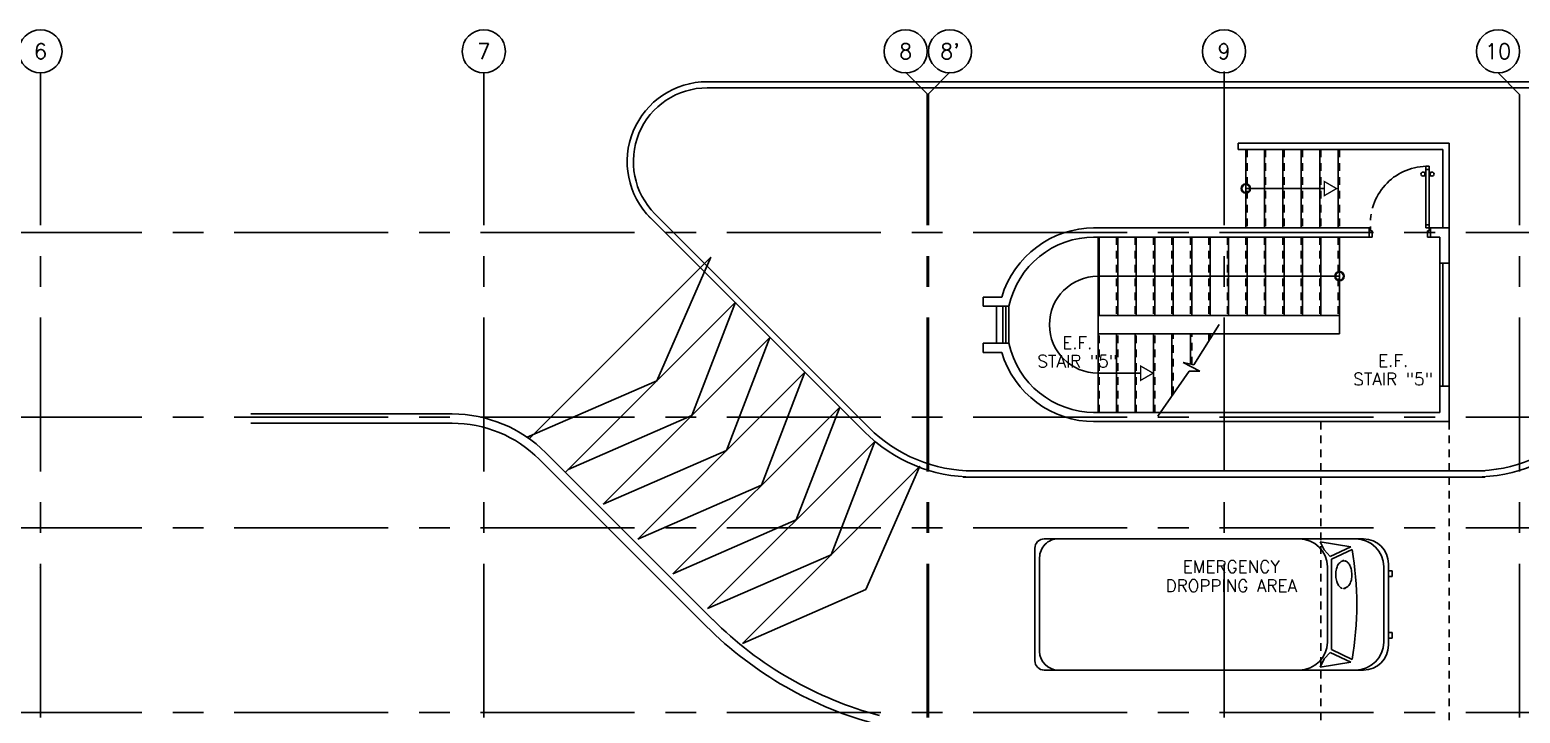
# Model space of a CAD drawing. Extents: x 417866230.2 to 417866308.2, y 43498045.5 to 43498135.4.
# Drawn here: x 417866259.62 to 417866283.83, y 43498124.31 to 43498135.42 of the extents above; entities that cross this region are included whole.
import ezdxf
from ezdxf.enums import TextEntityAlignment as Align

# ---------------------------------------------------------------- set-up
doc = ezdxf.new("R2010")
doc.units = 0
doc.header["$MEASUREMENT"] = 0
for name, pattern in [('CENTERX2', [4, 2.5, -0.5, 0.5, -0.5]), ('HIDDEN', [0.375, 0.25, -0.125]), ('HIDDEN2', [0.1875, 0.125, -0.0625])]:
    doc.linetypes.add(name, pattern=pattern)
doc.layers.get('0').update_dxf_attribs({"linetype": 'CONTINUOUS'})
for name, color, linetype in [('AX', 11, 'CONTINUOUS'), ('AX-CR', 7, 'CONTINUOUS'), ('AX-TXT', 2, 'CONTINUOUS'), ('AXES', 11, 'CENTERX2'), ('CURB', 11, 'CONTINUOUS'), ('DOOR', 11, 'CONTINUOUS'), ('Handrail', 11, 'CONTINUOUS'), ('HIDDEN', 11, 'HIDDEN2'), ('RM-NAME', 11, 'CONTINUOUS'), ('SLOPE', 11, 'CONTINUOUS'), ('Step', 11, 'CONTINUOUS'), ('STR', 11, 'CONTINUOUS'), ('WALL', 11, 'CONTINUOUS'), ('WIN', 11, 'CONTINUOUS')]:
    doc.layers.add(name, color=color, linetype=linetype)
doc.styles.add('ROMANS', font='ROMANS.shx', dxfattribs={"width": 0.6})

# ---------------------------------------------------------------- blocks, each defined once
blk = doc.blocks.new('AXU')
at = {"layer": 'AX-CR'}
blk.add_circle((0, 350), 350, dxfattribs=at)
at = {"layer": 'AX-TXT', "style": 'ROMANS'}
blk.add_attdef('AX', text='', height=250, dxfattribs=at).set_placement((0, 350), align=Align.MIDDLE)
blk = doc.blocks.new('STL-DR')
at = {"layer": 'DOOR', "color": 0, "linetype": 'ByBlock'}
for p, q in [((50, 0), (0, 0)), ((0, -150), (0, 0)), ((50, -100), (50, 0)), ((0, -150), (25, -150)), ((25, -100), (50, -100)), ((25, -150), (25, -100)), ((75, -150), (25, -150)), ((25, -200), (25, -150)), ((75, -200), (25, -200)), ((75, -150), (75, -200)), ((950, -100), (950, 0)), ((950, 0), (1000, 0)), ((975, -100), (950, -100)), ((975, -150), (975, -100)), ((1000, -150), (975, -150)), ((1000, 0), (1000, -150)), ((18, -990), (9, -990)), ((9, -1055), (9, -990)), ((18, -1055), (9, -1055)), ((18, -978), (18, -1068)), ((25, -978), (18, -978)), ((18, -1055), (18, -990)), ((25, -1068), (18, -1068)), ((25, -1100), (75, -1100)), ((25, -1100), (25, -1150)), ((25, -1150), (75, -1150)), ((75, -1150), (25, -1150)), ((75, -978), (82, -978)), ((75, -1068), (82, -1068)), ((75, -1100), (75, -1150)), ((82, -978), (82, -1068)), ((82, -990), (91, -990)), ((82, -1055), (82, -990)), ((82, -1055), (91, -1055)), ((91, -1055), (91, -990))]:
    blk.add_line(p, q, dxfattribs=at)
at = {"layer": 'DOOR', "linetype": 'ByBlock'}
for p, q in [((25, -200), (25, -1100)), ((75, -1100), (75, -200))]:
    blk.add_line(p, q, dxfattribs=at)
at = {"layer": 'DOOR', "color": 0, "linetype": 'ByBlock'}
for centre in [(-24, -1023), (124, -1023)]:
    blk.add_circle(centre, 32.4, dxfattribs=at)
at = {"layer": 'DOOR', "linetype": 'HIDDEN', "ltscale": 0.5}
blk.add_arc((50, -223), 928, 271.544, 4.4816, dxfattribs=at)
at = {"layer": 'WALL'}
for p, q in [((0, 0), (0, -150)), ((0, 0), (0, -150)), ((1000, 0), (1000, -150))]:
    blk.add_line(p, q, dxfattribs=at)
blk = doc.blocks.new('Vtvanp')
for p, q in [((0.406, 1.067), (5.588, 1.067)), ((0.61, 0.939), (1.107, 1.017)), ((1.107, 1.017), (1.045, 0.886)), ((0.588, 0.893), (0.923, 0.734)), ((0.61, 0.939), (0.945, 0.779)), ((0.923, 0.734), (0.923, -0.734)), ((1.045, 0.886), (0.945, 0.779)), ((5.664, -0.762), (5.664, 0.762)), ((5.74, -0.914), (5.74, 0.914)), ((0, 0.549), (-0.061, 0.549)), ((-0.061, 0.549), (-0.061, 0.453)), ((0, -0.66), (0, 0.66)), ((0.076, -0.61), (0.076, 0.61)), ((0.991, -0.61), (0.991, 0.61)), ((-0.061, 0.453), (0, 0.453)), ((-0.061, -0.453), (0, -0.453)), ((-0.061, -0.549), (-0.061, -0.453)), ((0, -0.549), (-0.061, -0.549)), ((0.588, -0.893), (0.923, -0.734)), ((0.61, -0.939), (0.945, -0.779)), ((0.61, -0.939), (1.107, -1.017)), ((1.045, -0.886), (0.945, -0.779)), ((1.107, -1.017), (1.045, -0.886)), ((0.406, -1.067), (5.588, -1.067))]:
    blk.add_line(p, q)
blk.add_lwpolyline([(0.724, -0.257, 0.15854), (0.679, -0.272, 0.106465), (0.632, -0.324, 0.07162), (0.601, -0.402, 0.071565), (0.594, -0.486, 0.057969), (0.604, -0.578, 0.07162), (0.632, -0.648, 0.106465), (0.679, -0.701, 0.15854), (0.724, -0.716, 0.15854), (0.77, -0.701, 0.106465), (0.817, -0.648, 0.07162), (0.844, -0.578, 0.057969), (0.855, -0.486, 0.057969), (0.844, -0.394, 0.07162), (0.817, -0.324, 0.106465), (0.77, -0.272, 0.15854)], format="xyb", close=True)
for centre, radius, start, end in [((0.406, 0.66), 0.406, 90, 180), ((0.533, 0.61), 0.457, 90, 180), ((1.448, 0.61), 0.457, 90, 180), ((5.359, 0.762), 0.305, 0, 90), ((5.588, 0.914), 0.152, 0, 90), ((5.779, 0), 5.267, 170.2424, 189.7576), ((0.406, -0.66), 0.406, 180, 270), ((0.533, -0.61), 0.457, 180, 270), ((1.448, -0.61), 0.457, 180, 270), ((5.359, -0.762), 0.305, 270, 0), ((5.588, -0.914), 0.152, 270, 0)]:
    blk.add_arc(centre, radius, start, end)

msp = doc.modelspace()

# ---------------------------------------------------------------- linework, layer by layer
at = {"layer": 'AXES'}
for p, q in [((417866279.017, 43498056.238), (417866279.017, 43498135.05)), ((417866259.797, 43498056.238), (417866259.797, 43498134.715)), ((417866266.997, 43498056.238), (417866266.997, 43498134.715)), ((417866274.197, 43498134.375), (417866273.847, 43498134.725)), ((417866274.217, 43498134.375), (417866274.567, 43498134.725)), ((417866283.817, 43498134.365), (417866283.467, 43498134.715)), ((417866274.197, 43498056.238), (417866274.197, 43498134.375)), ((417866274.217, 43498056.238), (417866274.217, 43498134.375)), ((417866283.817, 43498056.238), (417866283.817, 43498134.365)), ((417866230.945, 43498132.122), (417866300.037, 43498132.122)), ((417866230.945, 43498129.122), (417866306.417, 43498129.122)), ((417866230.945, 43498127.322), (417866300.037, 43498127.322)), ((417866230.945, 43498124.322), (417866300.037, 43498124.322))]:
    msp.add_line(p, q, dxfattribs=at)
at = {"layer": 'CURB'}
for p, q in [((417866270.625, 43498134.572), (417866287.408, 43498134.572)), ((417866270.625, 43498134.472), (417866287.408, 43498134.472)), ((417866273.181, 43498128.879), (417866269.676, 43498132.384)), ((417866273.251, 43498128.95), (417866269.748, 43498132.453)), ((417866266.482, 43498129.172), (417866263.213, 43498129.172)), ((417866266.482, 43498129.022), (417866263.213, 43498129.022)), ((417866270.609, 43498125.723), (417866267.896, 43498128.436)), ((417866270.715, 43498125.829), (417866268.002, 43498128.542)), ((417866274.779, 43498128.147), (417866283.255, 43498128.147)), ((417866274.948, 43498128.247), (417866283.255, 43498128.247)), ((417866275.342, 43498128.147), (417866282.692, 43498128.147))]:
    msp.add_line(p, q, dxfattribs=at)
for centre, radius, start, end in [((417866270.625, 43498133.272), 1.3, 90, 225), ((417866270.625, 43498133.272), 1.2, 90, 225), ((417866266.482, 43498127.022), 2.15, 45, 90), ((417866266.482, 43498127.022), 2, 45, 90), ((417866274.948, 43498130.647), 2.5, 225, 270), ((417866274.948, 43498130.647), 2.4, 225, 270), ((417866283.085, 43498130.647), 2.4, 270, 315), ((417866283.085, 43498130.647), 2.5, 270, 315), ((417866274.958, 43498130.072), 6.15, 225, 255.3479), ((417866274.958, 43498130.072), 6, 225, 255.1649)]:
    msp.add_arc(centre, radius, start, end, dxfattribs=at)
at = {"layer": 'Handrail'}
for p, q in [((417866282.672, 43498133.572), (417866279.248, 43498133.572)), ((417866279.248, 43498133.472), (417866279.248, 43498133.572)), ((417866282.572, 43498133.472), (417866279.248, 43498133.472)), ((417866282.572, 43498132.197), (417866282.572, 43498133.472)), ((417866282.672, 43498132.197), (417866282.672, 43498133.572))]:
    msp.add_line(p, q, dxfattribs=at)
at = {"layer": 'HIDDEN'}
for p, q in [((417866280.592, 43498129.047), (417866280.592, 43498121.972)), ((417866282.672, 43498129.047), (417866282.672, 43498121.972))]:
    msp.add_line(p, q, dxfattribs=at)
at = {"layer": 'SLOPE'}
for p, q in [((417866270.684, 43498131.718), (417866267.735, 43498128.769)), ((417866270.684, 43498131.718), (417866269.809, 43498129.712)), ((417866271.084, 43498130.987), (417866268.321, 43498128.224)), ((417866271.084, 43498130.987), (417866270.374, 43498129.146)), ((417866271.644, 43498130.416), (417866268.934, 43498127.705)), ((417866271.644, 43498130.416), (417866270.94, 43498128.58)), ((417866272.21, 43498129.85), (417866269.499, 43498127.14)), ((417866272.21, 43498129.85), (417866271.506, 43498128.015)), ((417866267.701, 43498128.793), (417866269.809, 43498129.712)), ((417866268.368, 43498128.271), (417866270.374, 43498129.146)), ((417866272.776, 43498129.284), (417866270.065, 43498126.574)), ((417866272.776, 43498129.284), (417866272.071, 43498127.449)), ((417866273.348, 43498128.726), (417866270.631, 43498126.008)), ((417866273.348, 43498128.726), (417866272.637, 43498126.883)), ((417866268.934, 43498127.705), (417866270.94, 43498128.58)), ((417866274.078, 43498128.324), (417866271.196, 43498125.442)), ((417866274.078, 43498128.324), (417866273.203, 43498126.317)), ((417866269.499, 43498127.14), (417866271.506, 43498128.015)), ((417866270.065, 43498126.574), (417866272.071, 43498127.449)), ((417866270.631, 43498126.008), (417866272.637, 43498126.883)), ((417866271.196, 43498125.442), (417866273.203, 43498126.317))]:
    msp.add_line(p, q, dxfattribs=at)
at = {"layer": 'SLOPE', "linetype": 'ByBlock'}
msp.add_line((417866259.797, 43498126.678), (417866259.79, 43498126.685), dxfattribs=at)
at = {"layer": 'Step'}
for p, q in [((417866276.972, 43498130.772), (417866280.892, 43498130.772)), ((417866276.972, 43498130.472), (417866276.972, 43498130.772)), ((417866278.938, 43498130.626), (417866278.528, 43498129.971)), ((417866280.892, 43498130.772), (417866280.892, 43498130.472)), ((417866276.972, 43498130.472), (417866280.892, 43498130.472)), ((417866278.772, 43498130.36), (417866278.772, 43498130.472)), ((417866278.772, 43498130.36), (417866278.772, 43498130.472)), ((417866278.792, 43498130.392), (417866278.792, 43498130.472)), ((417866278.792, 43498130.392), (417866278.792, 43498130.472)), ((417866278.452, 43498129.865), (417866277.944, 43498129.134)), ((417866278.528, 43498129.971), (417866278.353, 43498130.006)), ((417866278.353, 43498130.006), (417866278.622, 43498129.865)), ((417866278.622, 43498129.865), (417866278.452, 43498129.865))]:
    msp.add_line(p, q, dxfattribs=at)
at = {"layer": 'STR'}
for p, q in [((417866279.372, 43498133.472), (417866279.372, 43498132.197)), ((417866279.672, 43498133.472), (417866279.672, 43498132.197)), ((417866279.972, 43498133.472), (417866279.972, 43498132.197)), ((417866280.272, 43498133.472), (417866280.272, 43498132.197)), ((417866280.572, 43498133.472), (417866280.572, 43498132.197)), ((417866280.872, 43498133.472), (417866280.872, 43498132.197)), ((417866280.645, 43498132.835), (417866279.372, 43498132.835)), ((417866276.972, 43498132.047), (417866276.972, 43498130.772)), ((417866276.992, 43498132.047), (417866276.992, 43498130.772)), ((417866277.292, 43498132.047), (417866277.292, 43498130.772)), ((417866277.592, 43498132.047), (417866277.592, 43498130.772)), ((417866277.892, 43498132.047), (417866277.892, 43498130.772)), ((417866278.192, 43498132.047), (417866278.192, 43498130.772)), ((417866278.492, 43498132.047), (417866278.492, 43498130.772)), ((417866278.792, 43498132.047), (417866278.792, 43498130.772)), ((417866279.092, 43498132.047), (417866279.092, 43498130.772)), ((417866279.392, 43498132.047), (417866279.392, 43498130.772)), ((417866279.692, 43498132.047), (417866279.692, 43498130.772)), ((417866279.992, 43498132.047), (417866279.992, 43498130.772)), ((417866280.292, 43498132.047), (417866280.292, 43498130.772)), ((417866280.592, 43498132.047), (417866280.592, 43498130.772)), ((417866280.892, 43498132.047), (417866280.892, 43498130.772)), ((417866280.892, 43498131.41), (417866276.969, 43498131.41)), ((417866276.972, 43498129.197), (417866276.972, 43498130.472)), ((417866277.272, 43498129.197), (417866277.272, 43498130.472)), ((417866277.572, 43498129.197), (417866277.572, 43498130.472)), ((417866277.872, 43498129.197), (417866277.872, 43498130.472)), ((417866278.172, 43498129.462), (417866278.172, 43498130.472)), ((417866278.472, 43498129.982), (417866278.472, 43498130.472)), ((417866277.665, 43498129.835), (417866276.969, 43498129.835))]:
    msp.add_line(p, q, dxfattribs=at)
at = {"layer": 'STR', "linetype": 'HIDDEN2'}
for p, q in [((417866279.392, 43498133.472), (417866279.392, 43498132.197)), ((417866279.692, 43498133.472), (417866279.692, 43498132.197)), ((417866279.992, 43498133.472), (417866279.992, 43498132.197)), ((417866280.292, 43498133.472), (417866280.292, 43498132.197)), ((417866280.592, 43498133.472), (417866280.592, 43498132.197)), ((417866280.892, 43498133.472), (417866280.892, 43498132.197)), ((417866276.972, 43498132.047), (417866276.972, 43498130.772)), ((417866276.992, 43498132.047), (417866276.992, 43498130.772)), ((417866277.272, 43498132.047), (417866277.272, 43498130.772)), ((417866277.572, 43498132.047), (417866277.572, 43498130.772)), ((417866277.872, 43498132.047), (417866277.872, 43498130.772)), ((417866278.172, 43498132.047), (417866278.172, 43498130.772)), ((417866278.472, 43498132.047), (417866278.472, 43498130.772)), ((417866278.772, 43498132.047), (417866278.772, 43498130.772)), ((417866279.072, 43498132.047), (417866279.072, 43498130.772)), ((417866279.372, 43498132.047), (417866279.372, 43498130.772)), ((417866279.672, 43498132.047), (417866279.672, 43498130.772)), ((417866279.972, 43498132.047), (417866279.972, 43498130.772)), ((417866280.272, 43498132.047), (417866280.272, 43498130.772)), ((417866280.572, 43498132.047), (417866280.572, 43498130.772)), ((417866280.872, 43498132.047), (417866280.872, 43498130.772)), ((417866276.992, 43498129.197), (417866276.992, 43498130.472)), ((417866277.292, 43498129.197), (417866277.292, 43498130.472)), ((417866277.592, 43498129.197), (417866277.592, 43498130.472)), ((417866277.892, 43498129.197), (417866277.892, 43498130.472)), ((417866278.192, 43498129.491), (417866278.192, 43498130.472)), ((417866278.492, 43498129.978), (417866278.492, 43498130.472))]:
    msp.add_line(p, q, dxfattribs=at)
at = {"layer": 'STR', "const_width": 0.0215}
for points in [[(417866280.645, 43498132.95), (417866280.645, 43498132.719), (417866280.845, 43498132.835)], [(417866277.665, 43498129.95), (417866277.665, 43498129.719), (417866277.865, 43498129.835)]]:
    msp.add_lwpolyline(points, close=True, dxfattribs=at)
at = {"layer": 'STR'}
for centre, radius in [((417866279.372, 43498132.835), 0.075), ((417866279.372, 43498132.835), 0.065), ((417866280.892, 43498131.41), 0.075), ((417866280.892, 43498131.41), 0.065)]:
    msp.add_circle(centre, radius, dxfattribs=at)
msp.add_arc((417866276.969, 43498130.622), 0.787, 90, 270, dxfattribs=at)
at = {"layer": 'WALL'}
for p, q in [((417866276.896, 43498132.197), (417866281.372, 43498132.197)), ((417866276.896, 43498132.047), (417866281.372, 43498132.047)), ((417866281.372, 43498132.197), (417866281.372, 43498132.047)), ((417866282.372, 43498132.197), (417866282.372, 43498132.047)), ((417866282.372, 43498132.197), (417866282.672, 43498132.197)), ((417866282.372, 43498132.047), (417866282.522, 43498132.047)), ((417866282.522, 43498132.047), (417866282.522, 43498131.622)), ((417866282.672, 43498132.197), (417866282.672, 43498131.622)), ((417866282.672, 43498131.622), (417866282.522, 43498131.622)), ((417866275.407, 43498131.072), (417866275.107, 43498131.072)), ((417866275.107, 43498130.922), (417866275.107, 43498131.072)), ((417866275.523, 43498130.922), (417866275.107, 43498130.922)), ((417866275.523, 43498130.322), (417866275.107, 43498130.322)), ((417866275.107, 43498130.172), (417866275.107, 43498130.322)), ((417866275.407, 43498130.172), (417866275.107, 43498130.172)), ((417866282.672, 43498129.622), (417866282.522, 43498129.622)), ((417866282.522, 43498129.622), (417866282.522, 43498129.197)), ((417866282.672, 43498129.622), (417866282.672, 43498129.047)), ((417866276.896, 43498129.197), (417866282.522, 43498129.197)), ((417866276.896, 43498129.047), (417866282.672, 43498129.047))]:
    msp.add_line(p, q, dxfattribs=at)
for radius, start, end in [(1.575, 90, 163.3984), (1.425, 90, 167.8468), (1.425, 192.1532, 270), (1.575, 196.6016, 270)]:
    msp.add_arc((417866276.916, 43498130.622), radius, start, end, dxfattribs=at)
at = {"layer": 'WIN'}
for p, q in [((417866282.522, 43498131.622), (417866282.522, 43498129.622)), ((417866282.572, 43498131.622), (417866282.572, 43498129.622)), ((417866282.672, 43498131.622), (417866282.672, 43498129.622)), ((417866275.323, 43498130.922), (417866275.323, 43498130.322)), ((417866275.423, 43498130.922), (417866275.423, 43498130.322)), ((417866275.473, 43498130.922), (417866275.473, 43498130.322)), ((417866275.523, 43498130.922), (417866275.523, 43498130.322))]:
    msp.add_line(p, q, dxfattribs=at)

# ---------------------------------------------------------------- block references
at = {"layer": 'AX', "xscale": 0.001000000047497451, "yscale": 0.0009999999892897904, "zscale": 0.001}
for p, values in [((417866259.797, 43498134.715), {'AX': '6'}), ((417866266.997, 43498134.715), {'AX': '7'}), ((417866273.847, 43498134.715), {'AX': '8'}), ((417866274.567, 43498134.715), {'AX': "8'"}), ((417866279.017, 43498134.715), {'AX': '9'}), ((417866283.467, 43498134.715), {'AX': '10'})]:
    msp.add_blockref('AXU', p, dxfattribs=at).add_auto_attribs(values)
at = {"layer": 'CURB', "rotation": 180}
msp.add_blockref('Vtvanp', (417866281.686, 43498126.076), dxfattribs=at)
at = {"layer": 'DOOR', "xscale": 0.001000000047497451, "yscale": 0.0009999999892897904, "zscale": 0.001, "rotation": 180}
msp.add_blockref('STL-DR', (417866282.372, 43498132.047), dxfattribs=at)

# ---------------------------------------------------------------- texts
at = {"layer": 'RM-NAME', "style": 'ROMANS'}
for s, p in [('E.F.', (417866276.634, 43498130.329)), ('STAIR "5"', (417866276.634, 43498130.029)), ('E.F.', (417866281.764, 43498130.038)), ('STAIR "5"', (417866281.764, 43498129.738)), ('EMERGENCY', (417866279.135, 43498126.692)), ('DROPPING AREA', (417866279.135, 43498126.38))]:
    msp.add_text(s, height=0.2, dxfattribs=at).set_placement(p, align=Align.MIDDLE)

doc.saveas('drawing.dxf')
